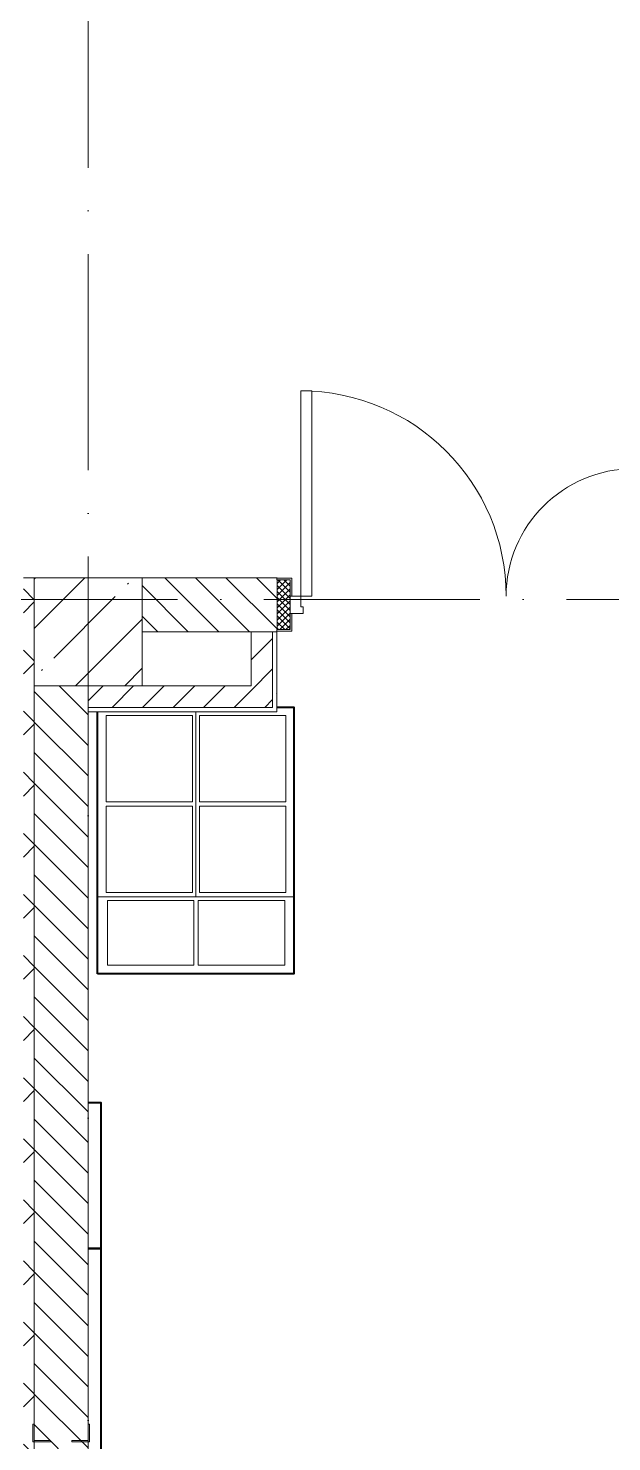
# Model space of a CAD drawing. Header units: millimetres. Extents: x -6467 to 105918, y -7090 to 92481.
# Drawn here: x 45223 to 47924, y 59181 to 65725 of the extents above; entities that cross this region are included whole.
import ezdxf

# ---------------------------------------------------------------- set-up
doc = ezdxf.new("R2010")
doc.units = ezdxf.units.MM
doc.linetypes.add('50_200_ШТРИХ_1Т_ш5_п1_п1_', pattern=[1400, 1000, -200, 0, -200])
doc.linetypes.add('IMPORT-ACAD_ISO02W100', pattern=[3000, 2400, -600])
for name, color, linetype, lineweight in [('A-DOOR', 7, 'Continuous', 9), ('A-DOOR-2', 7, 'Continuous', 5), ('A-DOOR-FRAM', 7, 'Continuous', 9), ('A-DOOR-FRAM-2', 7, 'Continuous', 5), ('A-WALL', 7, 'Continuous', 5), ('A-WALL-FNSH-1', 7, 'Continuous', 5), ('I-WALL', 7, 'Continuous', 5), ('S-COLS', 7, 'Continuous', 9), ('S-COLS-1', 7, 'Continuous', 5)]:
    doc.layers.add(name, color=color, linetype=linetype, lineweight=lineweight)
for name, color, linetype, lineweight, true_color in [('A-GENM-1', 7, 'Continuous', 9, 0xaaaaaa), ('A-GENM-2', 7, 'Continuous', 20, 0xaaaaaa), ('I-WALL-1', 7, 'Continuous', 5, 0x787878), ('мебель 2 этаж-1', 7, 'Continuous', 40, 0xaaaaaa), ('Оси-3', 7, '50_200_ШТРИХ_1Т_ш5_п1_п1_', 9, 0xaaaaaa), ('ТХ_функционал-14', 7, 'IMPORT-ACAD_ISO02W100', 20, 0xaaaaaa), ('ТХ_функционал-2', 7, 'Continuous', 40, 0xaaaaaa), ('ТХ_функционал-4', 7, 'Continuous', 20, 0xaaaaaa)]:
    doc.layers.add(name, color=color, linetype=linetype, lineweight=lineweight, true_color=true_color)
pattern_1 = [(135, (0, 0), (-70.71068, -70.71068), [])]
pattern_2 = [(0, (0, 0), (406.4, 101.6), [6.706, -298.094, 6.706, -298.094, -1625.6]), (0, (0, 0), (406.4, 101.6), [-609.6, 6.706, -602.894, 6.706, -298.094, -711.2]), (0, (0, 0), (406.4, 101.6), [-1524, 6.706, -196.494, 6.706, -501.294]), (120, (152.4, 50.8), (-291.18818, 301.15272), [6.706, -298.094, 6.706, -298.094, -1625.6]), (120, (152.4, 50.8), (-291.18818, 301.15272), [-609.6, 6.706, -602.894, 6.706, -298.094, -711.2]), (120, (152.4, 50.8), (-291.18818, 301.15272), [-1524, 6.706, -196.494, 6.706, -501.294]), (240, (203.2, 254), (-115.21182, -402.75272), [6.706, -298.094, 6.706, -298.094, -1625.6]), (240, (203.2, 254), (-115.21182, -402.75272), [-609.6, 6.706, -602.894, 6.706, -298.094, -711.2]), (240, (203.2, 254), (-115.21182, -402.75272), [-1524, 6.706, -196.494, 6.706, -501.294])]
pattern_3 = [(45, (0, 0), (-70.71068, 70.71068), [])]

# ---------------------------------------------------------------- blocks, each defined once
blk = doc.blocks.new('BSC_Колонна _Прямоугольная - 500х500-V289-АИ_План этажа Радиаторы_2')
at = {"layer": 'S-COLS-1'}
h = blk.add_hatch(dxfattribs=at)
h.set_pattern_fill('FP_185', color=256, style=0, pattern_type=2)
h.set_pattern_definition([(45, (-45500, -62931.04), (-228.0985, 228.0985), []), (45, (-45271.9, -62931.04), (-228.0985, 228.0985), [403.225, -80.645, 6.706, -73.939])])
h.paths.add_polyline_path([(-250, -250), (250, -250), (250, 250), (-250, 250)])
for p, q in [((250, 250), (-250, 250)), ((-250, 250), (-250, -250)), ((250, -250), (250, 250)), ((-250, -250), (250, -250))]:
    blk.add_line(p, q, dxfattribs=at)
blk = doc.blocks.new('110_Дверь_СКБ_2Ст_Наружная1 - СОШ_Д-07_1760_1440_х2400мм_Все учебные помещения_ читальные залы-25548297-АИ_План этажа Радиаторы_2')
at = {"layer": 'A-DOOR-2'}
h = blk.add_hatch(dxfattribs=at)
h.set_pattern_fill('FP_120', color=256, style=0, pattern_type=2)
h.set_pattern_definition([(135, (1456.41, 189.685), (-14.14214, -14.14214), []), (225, (1456.41, 189.685), (14.14214, -14.14214), [])])
h.paths.add_polyline_path([(899.5, -115), (899.5, 115), (839.5, 115), (839.5, -115)])
at = {"layer": 'A-DOOR-FRAM-2'}
h = blk.add_hatch(dxfattribs=at)
h.set_pattern_fill('FP_121', color=256, style=0, pattern_type=2)
h.set_pattern_definition([(45, (-666.384, 189.685), (-14.1421, 14.1421), []), (135, (-666.384, 189.685), (-14.1421, -14.1421), [])])
h.paths.add_polyline_path([(-800.5, -115), (-800.5, 115), (-860.5, 115), (-860.5, -115)])
at = {"layer": 'A-DOOR'}
for p, q in [((-750.5, 990), (-750.5, 40)), ((-700.5, 990), (-750.5, 990)), ((-700.5, 40), (-700.5, 990)), ((789.5, 630), (739.5, 630)), ((739.5, 630), (739.5, 40)), ((789.5, 40), (789.5, 630)), ((-750.5, 40), (-700.5, 40)), ((739.5, 40), (789.5, 40))]:
    blk.add_line(p, q, dxfattribs=at)
at = {"layer": 'A-DOOR-2'}
for p, q in [((-792.5, 123), (-862.5, 123)), ((-862.5, 123), (-862.5, 115)), ((-862.5, 115), (-800.5, 115)), ((-800.5, 115), (-800.5, 40)), ((-792.5, 40), (-792.5, 123)), ((901.5, 123), (831.5, 123)), ((831.5, 123), (831.5, 40)), ((839.5, 40), (839.5, 115)), ((839.5, 115), (901.5, 115)), ((901.5, 115), (901.5, 123)), ((-800.5, 40), (-792.5, 40)), ((831.5, 40), (839.5, 40)), ((-792.5, -40), (-800.5, -40)), ((-800.5, -40), (-800.5, -115)), ((-792.5, -123), (-792.5, -40)), ((839.5, -40), (831.5, -40)), ((831.5, -40), (831.5, -123)), ((839.5, -115), (839.5, -40)), ((-862.5, -115), (-862.5, -123)), ((-800.5, -115), (-862.5, -115)), ((-862.5, -123), (-792.5, -123)), ((831.5, -123), (901.5, -123)), ((901.5, -115), (839.5, -115)), ((901.5, -123), (901.5, -115))]:
    blk.add_line(p, q, dxfattribs=at)
for centre, radius, start, end in [((-750.5, 40), 950, 0, 90), ((789.5, 40), 590, 90, 180)]:
    blk.add_arc(centre, radius, start, end, dxfattribs=at)
at = {"layer": 'A-DOOR-FRAM'}
for p, q in [((-800.5, 115), (-860.5, 115)), ((-860.5, 115), (-860.5, -115)), ((-800.5, -115), (-800.5, 115)), ((899.5, 115), (839.5, 115)), ((839.5, 115), (839.5, -115)), ((899.5, -115), (899.5, 115)), ((-750.5, 40), (-800.5, 40)), ((-800.5, 40), (-800.5, -40)), ((-750.5, -10), (-750.5, 40)), ((789.5, 40), (789.5, -10)), ((839.5, 40), (789.5, 40)), ((839.5, -40), (839.5, 40)), ((-800.5, -40), (-740.5, -40)), ((-740.5, -10), (-750.5, -10)), ((-740.5, -40), (-740.5, -10)), ((789.5, -10), (779.5, -10)), ((779.5, -10), (779.5, -40)), ((779.5, -40), (839.5, -40)), ((-860.5, -115), (-800.5, -115)), ((839.5, -115), (899.5, -115))]:
    blk.add_line(p, q, dxfattribs=at)
blk = doc.blocks.new('АР_Перемычка1 - АР_Перемычка-25548363-АИ_План этажа Радиаторы_2')
at = {"layer": 'A-GENM-1'}
blk.add_line((-350, -125), (-342, -125), dxfattribs=at)
blk = doc.blocks.new('Фахверк _газобетон торцы_870 - Фахверк _газобетон торцы_-26105731-АИ_План этажа Радиаторы_2')
at = {"layer": 'A-GENM-2'}
for p, q in [((41046, 105920.3), (40965, 105920.3)), ((40965, 105920.3), (40965, 105914.3)), ((40965, 105914.3), (41040, 105914.3)), ((41040, 105914.3), (41040, 105839.3)), ((41046, 105839.3), (41046, 105920.3)), ((41040, 105839.3), (41046, 105839.3)), ((41046, 105739.3), (41040, 105739.3)), ((41040, 105739.3), (41040, 105664.3)), ((41046, 105658.3), (41046, 105739.3)), ((41040, 105664.3), (40965, 105664.3)), ((40965, 105664.3), (40965, 105658.3)), ((40965, 105658.3), (41046, 105658.3))]:
    blk.add_line(p, q, dxfattribs=at)
blk = doc.blocks.new('мебель 2 этаж-28800768-АИ_План этажа Радиаторы_2')
at = {"layer": 'ТХ_функционал-14', "flags": 128}
for points in [[(48246.7, 64259.1), (47846.7, 64259.1), (47846.7, 63859.1), (48246.7, 63859.1)], [(48678.7, 64259.1), (48278.7, 64259.1), (48278.7, 63859.1), (48678.7, 63859.1)], [(48246.7, 63839.1), (47846.7, 63839.1), (47846.7, 63439.1), (48246.7, 63439.1)], [(48678.7, 63839.1), (48278.7, 63839.1), (48278.7, 63439.1), (48678.7, 63439.1)], [(48253.3, 63102.4), (48253.3, 63402.4), (47853.3, 63402.4), (47853.3, 63102.4)], [(48673.3, 63102.4), (48673.3, 63402.4), (48273.3, 63402.4), (48273.3, 63102.4)]]:
    blk.add_lwpolyline(points, close=True, dxfattribs=at)
at = {"layer": 'ТХ_функционал-2'}
for p, q in [((47806.2, 63061.8), (47806.2, 64276.3)), ((47763.5, 61790.8), (47823.5, 61790.8))]:
    blk.add_line(p, q, dxfattribs=at)
at = {"layer": 'ТХ_функционал-2', "flags": 128}
for points in [[(48637.5, 64296.8), (48716.2, 64296.8), (48716.2, 63061.8), (47806.2, 63061.8)], [(47763.5, 58415.8), (47823.5, 58415.8), (47823.5, 59090.8), (47823.5, 61790.8), (47823.5, 62465.8), (47763.5, 62465.8)]]:
    blk.add_lwpolyline(points, dxfattribs=at)
blk.add_lwpolyline([(47763.5, 61790.8), (47823.5, 61790.8)], close=True, dxfattribs=at)
at = {"layer": 'ТХ_функционал-4'}
for p, q in [((48261.7, 63419.4), (48261.7, 64276.3)), ((47806.2, 63419.4), (48716.2, 63419.4))]:
    blk.add_line(p, q, dxfattribs=at)

msp = doc.modelspace()

# ---------------------------------------------------------------- hatches: boundary and pattern name
at = {"layer": 'I-WALL'}
h = msp.add_hatch(dxfattribs=at)
h.set_pattern_fill('FP_125', color=256, style=0, pattern_type=2)
h.set_pattern_definition([(45, (0, 0), (-141.42136, 141.42136), []), (135, (0, 0), (-141.42136, -141.42136), [])])
h.paths.add_polyline_path([(45250, 55181), (45250, 63181), (45200, 63181), (45200, 55181)])
h = msp.add_hatch(dxfattribs=at)
h.set_pattern_fill('FP_2', color=256, style=0, pattern_type=2)
h.set_pattern_definition(pattern_1)
h.paths.add_polyline_path([(66330, 62931), (66700, 62931), (66700, 63181), (65440, 63181), (65440, 62931), (66230, 62931)])
h.paths.add_polyline_path([(63870, 62931), (64290, 62931), (64290, 63181), (63750, 63181), (63750, 62931), (63850, 62931)])
h.paths.add_polyline_path([(62624.4, 62931), (63250, 62931), (63250, 63181), (57750, 63181), (57750, 62931), (61450, 62931)])
h.paths.add_polyline_path([(55098, 62931), (55098, 62933), (55098, 63181), (54750, 63179), (54750, 62931)])
h.paths.add_polyline_path([(57250, 62931), (57250, 63181), (56862, 63179), (56862, 62931)])
h.paths.add_polyline_path([(54250, 62931), (54250, 63181), (54140, 63181), (54140, 62931)])
h.paths.add_polyline_path([(53220, 62931), (53440, 62931), (53440, 63181), (53220, 63181), (53220, 63016)])
h.paths.add_polyline_path([(52270, 62931), (52520, 62931), (52520, 63181), (52270, 63181), (52270, 63016)])
h.paths.add_polyline_path([(51570, 62931), (51570, 63181), (51300, 63181), (51300, 62931), (51480, 62931)])
h.paths.add_polyline_path([(50010, 62931), (50600, 62931), (50600, 63181), (48750, 63181), (48750, 62931), (49910, 62931)])
h.paths.add_polyline_path([(48135, 62931), (48250, 62933), (48250, 63181), (48137, 63179), (48135, 62933)])
h.paths.add_polyline_path([(46375, 62931), (46373, 63181), (45750, 63181), (45750, 62931), (46374, 62931)])
h = msp.add_hatch(dxfattribs=at)
h.set_pattern_fill('FP_4', color=256, style=0, pattern_type=2)
h.set_pattern_definition(pattern_3)
h.paths.add_polyline_path([(46354, 62581), (46354, 62931), (46254, 62931), (46254, 62581)])
h = msp.add_hatch(dxfattribs=at)
h.set_pattern_fill('FP_2', color=256, style=0, pattern_type=2)
h.set_pattern_definition(pattern_1)
h.paths.add_polyline_path([(45500, 55681), (45500, 62681), (45250, 62681), (45250, 55681)])
h = msp.add_hatch(dxfattribs=at)
h.set_pattern_fill('FP_4', color=256, style=0, pattern_type=2)
h.set_pattern_definition(pattern_3)
h.paths.add_polyline_path([(46254, 62581), (46254, 62681), (45500, 62681), (45500, 62581), (46014.4, 62581)])
at = {"layer": 'I-WALL-1'}
h = msp.add_hatch(dxfattribs=at)
h.set_pattern_fill('FP_3', color=256, style=0, pattern_type=2)
h.set_pattern_definition(pattern_2)
h.paths.add_polyline_path([(46374, 62561), (46374, 62931), (46354, 62931), (46354, 62561)])
h = msp.add_hatch(dxfattribs=at)
h.set_pattern_fill('FP_3', color=256, style=0, pattern_type=2)
h.set_pattern_definition(pattern_2)
h.paths.add_polyline_path([(46354, 62561), (46354, 62581), (45500, 62581), (45500, 62561), (46254, 62561)])

# ---------------------------------------------------------------- linework, layer by layer
at = {"layer": 'A-WALL'}
for p, q in [((45250, 63181), (45200, 63181)), ((46375, 63181), (45750, 63181)), ((45750, 62931), (46375, 62931)), ((46354, 62931), (46354, 62581)), ((45250, 55181), (45250, 62681)), ((45500, 55681), (45500, 62681)), ((46354, 62581), (45500, 62581))]:
    msp.add_line(p, q, dxfattribs=at)
at = {"layer": 'A-WALL-FNSH-1'}
for p, q in [((46254, 62931), (46254, 62681)), ((46374, 62561), (46374, 62931)), ((46254, 62681), (45750, 62681)), ((45500, 62561), (46374, 62561))]:
    msp.add_line(p, q, dxfattribs=at)
at = {"layer": 'Оси-3'}
for p, q in [((45500, 91281), (45500, 52458)), ((104718, 63081), (-5267.3, 63081))]:
    msp.add_line(p, q, dxfattribs=at)

# ---------------------------------------------------------------- block references
at = {"layer": 'A-DOOR-2'}
msp.add_blockref('110_Дверь_СКБ_2Ст_Наружная1 - СОШ_Д-07_1760_1440_х2400мм_Все учебные помещения_ читальные залы-25548297-АИ_План этажа Радиаторы_2', (47235.5, 63056), dxfattribs=at)
at = {"layer": 'A-GENM-1'}
msp.add_blockref('АР_Перемычка1 - АР_Перемычка-25548363-АИ_План этажа Радиаторы_2', (46375, 63056), dxfattribs=at)
at = {"layer": 'A-GENM-1', "rotation": 269.9999999999993}
msp.add_blockref('Фахверк _газобетон торцы_870 - Фахверк _газобетон торцы_-26105731-АИ_План этажа Радиаторы_2', (-60414.3, 100227), dxfattribs=at)
at = {"layer": 'S-COLS'}
msp.add_blockref('BSC_Колонна _Прямоугольная - 500х500-V289-АИ_План этажа Радиаторы_2', (45500, 62931), dxfattribs=at)
at = {"layer": 'мебель 2 этаж-1'}
msp.add_blockref('мебель 2 этаж-28800768-АИ_План этажа Радиаторы_2', (-2263.5, -1715.2), dxfattribs=at)

doc.saveas('drawing.dxf')
